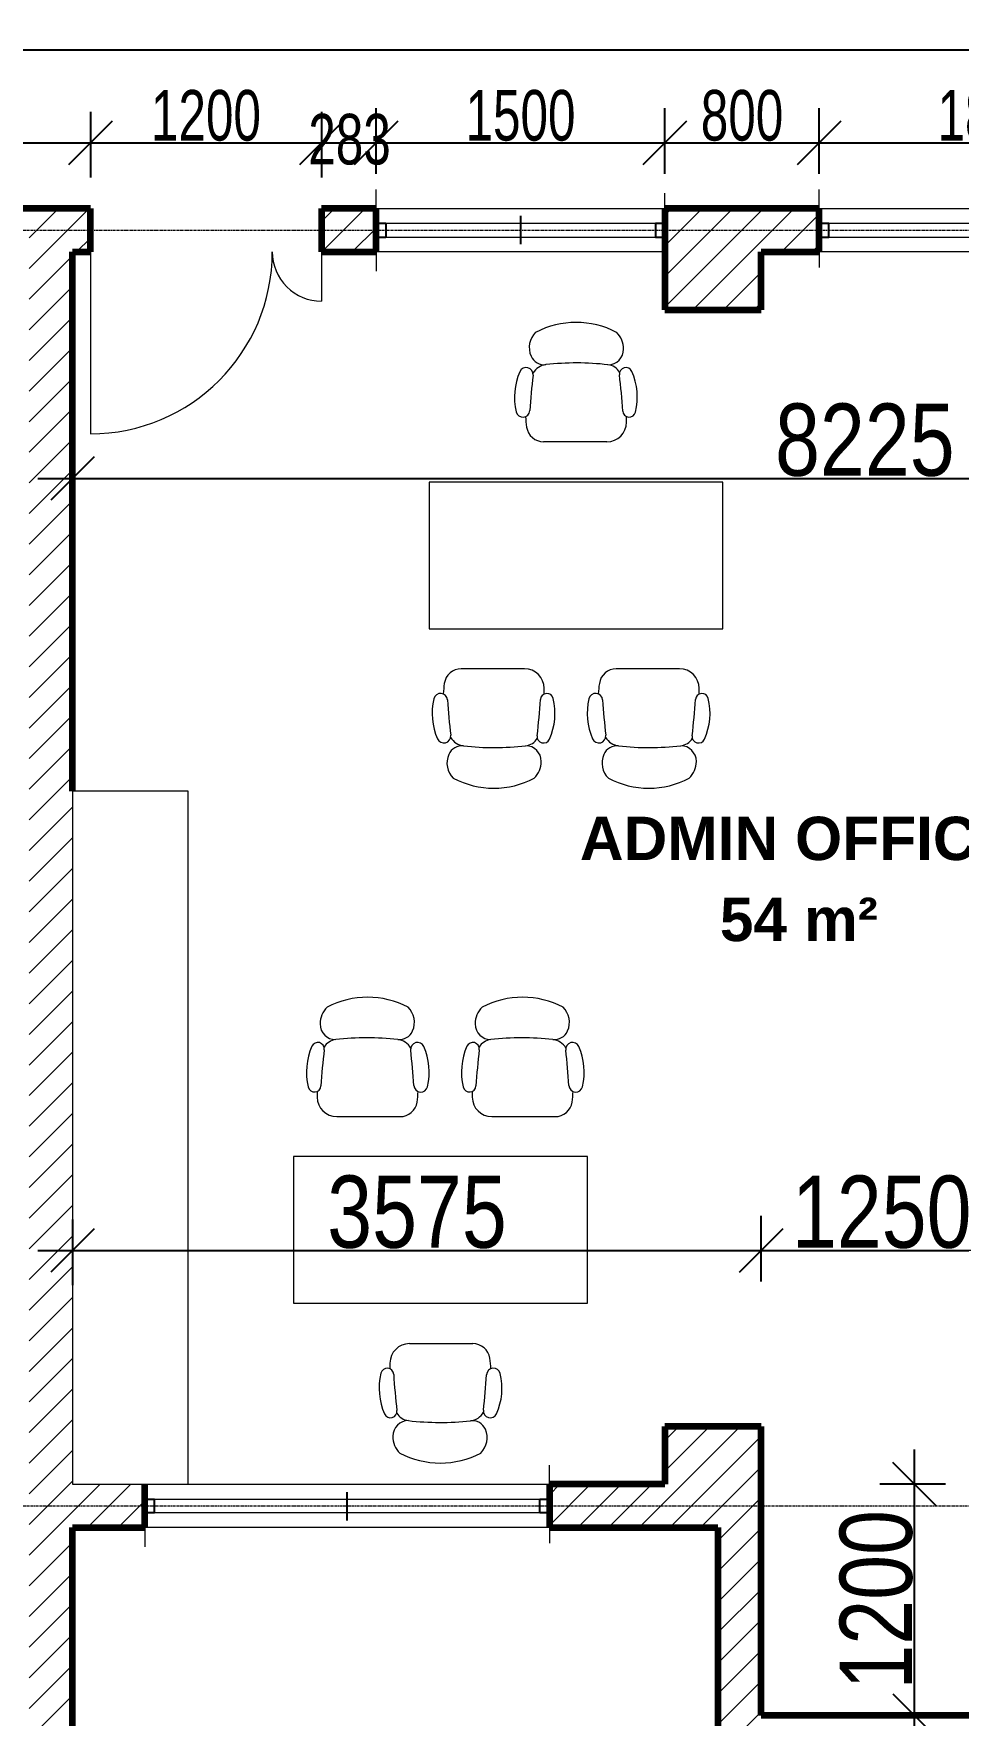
# Model space of a CAD drawing. Header units: millimetres. Extents: x -35190 to 411743, y -233114 to 23872.
# Drawn here: x 246773 to 251574, y -11419 to -2685 of the extents above; entities that cross this region are included whole.
import ezdxf

# ---------------------------------------------------------------- set-up
doc = ezdxf.new("R2010")
doc.units = ezdxf.units.MM
doc.linetypes.add('Grid Line', pattern=[22.225, 12.7, -3.175, 3.175, -3.175])
for name, color, linetype, lineweight in [('A-ANNO-DIMS', 211, 'Continuous', 9), ('A-AREA-IDEN', 2, 'Continuous', 9), ('A-DETL-THIN', 151, 'Continuous', 18), ('A-DOOR', 31, 'Continuous', 18), ('A-GLAZ', 151, 'Continuous', 18), ('A-WALL', 113, 'Continuous', 18), ('A-WALL-PATT', 111, 'Continuous', 18), ('I-FURN', 30, 'Continuous', 18), ('S-GRID', 1, 'Continuous', 9)]:
    doc.layers.add(name, color=color, linetype=linetype, lineweight=lineweight)
doc.styles.add('Arial_3', font='arial.ttf', dxfattribs={"width": 0.8, "height": 375})
doc.styles.add('Arial_8', font='arial.ttf', dxfattribs={"width": 0.7, "height": 262.5})
doc.styles.add('Arial_B', font='arialbd.ttf', dxfattribs={"height": 225})
doc.dimstyles.new('main_4_5mm', dxfattribs={"dimscale": 304.8, "dimtxt": 382.597275, "dimasz": 0.738189, "dimexe": 0.590551, "dimexo": 0.0625, "dimgap": 0.024606, "dimtad": 1, "dimdec": 0, "dimzin": 0, "dimdsep": 46, "dimtxsty": 'Arial_3', "dimblk1": 'OBLIQUE', "dimblk2": 'OBLIQUE', "dimsah": 1, "dimcen": 0.09, "dimdle": 0.590551, "dimazin": 0, "dimtfac": 1, "dimtdec": 4, "dimtix": 1, "dimtmove": 0, "dimatfit": 3, "dimfxl": 0.590551, "dimfxlon": 1, "dimtvp": 1, "dimtolj": 1, "dimtzin": 0, "dimarcsym": 2})
doc.dimstyles.new('main_4_5mm_2', dxfattribs={"dimscale": 304.8, "dimtxt": 382.597275, "dimasz": 0.738189, "dimexe": 0.590551, "dimexo": 0.0625, "dimgap": 0.024606, "dimtad": 1, "dimdec": 0, "dimzin": 0, "dimdsep": 46, "dimtxsty": 'Arial_3', "dimblk1": 'OBLIQUE', "dimblk2": 'OBLIQUE', "dimsah": 1, "dimcen": 0.09, "dimdle": 0.590551, "dimazin": 0, "dimtfac": 1, "dimtdec": 4, "dimtix": 1, "dimtmove": 0, "dimatfit": 3, "dimfxl": 0.590551, "dimfxlon": 1, "dimtvp": 1, "dimtolj": 1, "dimtzin": 0, "dimarcsym": 2})
doc.dimstyles.new('small_3_5mm', dxfattribs={"dimscale": 304.8, "dimtxt": 267.818092, "dimasz": 0.738189, "dimexe": 0.590551, "dimexo": 0.0625, "dimgap": 0.024606, "dimtad": 1, "dimdec": 0, "dimzin": 0, "dimdsep": 46, "dimtxsty": 'Arial_8', "dimblk1": 'OBLIQUE', "dimblk2": 'OBLIQUE', "dimsah": 1, "dimcen": 0.09, "dimdle": 0.590551, "dimazin": 0, "dimtfac": 1, "dimtdec": 4, "dimtix": 1, "dimtmove": 0, "dimatfit": 3, "dimfxl": 0.590551, "dimfxlon": 1, "dimtvp": 1, "dimtolj": 1, "dimtzin": 0, "dimarcsym": 2})
doc.dimstyles.new('small_3_5mm_1', dxfattribs={"dimscale": 304.8, "dimtxt": 267.818092, "dimasz": 0.738189, "dimexe": 0.590551, "dimexo": 0.0625, "dimgap": 0.024606, "dimtad": 1, "dimdec": 0, "dimzin": 0, "dimdsep": 46, "dimtxsty": 'Arial_8', "dimblk1": 'OBLIQUE', "dimblk2": 'OBLIQUE', "dimsah": 1, "dimcen": 0.09, "dimdle": 0.590551, "dimazin": 0, "dimtfac": 1, "dimtdec": 4, "dimtix": 1, "dimtmove": 1, "dimatfit": 3, "dimfxl": 0.590551, "dimfxlon": 1, "dimtvp": 1, "dimtolj": 1, "dimtzin": 0, "dimarcsym": 2})
pattern_1 = [(45, (247326.97, -1578.69), (-79.5495, 79.5495), [])]

# ---------------------------------------------------------------- blocks, each defined once
blk = doc.blocks.new('Double - Offset 1 - 1200 x 2100mm Sgl Swing-501791-SECOND FLOOR')
at = {"layer": 'A-DOOR'}
for p, q in [((834, 112.5), (834, 1057)), ((-366, 112.5), (-366, 368))]:
    blk.add_line(p, q, dxfattribs=at)
for centre, radius, start, end in [((834, 112.5), 944.5, 90, 180), ((-366, 112.5), 255.5, 360, 90)]:
    blk.add_arc(centre, radius, start, end, dxfattribs=at)
blk = doc.blocks.new('Sliding - 2L - SL2_1 X 1_8-V6-SECOND FLOOR')
at = {"layer": 'A-GLAZ'}
for p, q in [((-723.8, 112.5), (-723.8, 192.5)), ((1376.2, 112.5), (1376.2, 212.5)), ((-673.8, 35), (1326.2, 35)), ((1326.2, -35), (-673.8, -35)), ((-723.8, -112.5), (-723.8, -212.5))]:
    blk.add_line(p, q, dxfattribs=at)
at = {"layer": 'A-GLAZ', "lineweight": 25}
for p, q in [((-723.8, 35), (-673.8, 35)), ((-673.8, 35), (-673.8, -35)), ((326.2, 75), (326.2, -72.5)), ((1326.2, 35), (1376.2, 35)), ((1326.2, 35), (1326.2, -35)), ((-673.8, -35), (-723.8, -35)), ((1376.2, -35), (1326.2, -35))]:
    blk.add_line(p, q, dxfattribs=at)
blk = doc.blocks.new('Sliding - 2L - SL1_8 X 1_5-424376-SECOND FLOOR')
at = {"layer": 'A-GLAZ'}
for p, q in [((-573.8, 112.5), (-573.8, 212.5)), ((1226.2, 112.5), (1226.2, 212.5)), ((1176.2, 35), (-523.8, 35)), ((-523.8, -35), (1176.2, -35)), ((-573.8, -112.5), (-573.8, -192.5)), ((1226.2, -112.5), (1226.2, -212.5))]:
    blk.add_line(p, q, dxfattribs=at)
at = {"layer": 'A-GLAZ', "lineweight": 25}
for p, q in [((-523.8, 35), (-573.8, 35)), ((-523.8, -35), (-523.8, 35)), ((326.2, -75), (326.2, 72.5)), ((1226.2, 35), (1176.2, 35)), ((1176.2, -35), (1176.2, 35)), ((-573.8, -35), (-523.8, -35)), ((1176.2, -35), (1226.2, -35))]:
    blk.add_line(p, q, dxfattribs=at)
blk = doc.blocks.new('Sliding - 2L - SL1_5 X 1_8-424779-SECOND FLOOR')
at = {"layer": 'A-GLAZ'}
for p, q in [((-423.8, 112.5), (-423.8, 212.5)), ((1076.2, 112.5), (1076.2, 212.5)), ((1026.2, 35), (-373.8, 35)), ((-373.8, -35), (1026.2, -35)), ((-423.8, -112.5), (-423.8, -192.5)), ((1076.2, -112.5), (1076.2, -212.5))]:
    blk.add_line(p, q, dxfattribs=at)
at = {"layer": 'A-GLAZ', "lineweight": 25}
for p, q in [((-373.8, 35), (-423.8, 35)), ((-373.8, -35), (-373.8, 35)), ((326.2, -75), (326.2, 72.5)), ((1076.2, 35), (1026.2, 35)), ((1026.2, -35), (1026.2, 35)), ((-423.8, -35), (-373.8, -35)), ((1026.2, -35), (1076.2, -35))]:
    blk.add_line(p, q, dxfattribs=at)
blk = doc.blocks.new('Steelcase Turnstone - A La Carte - Seating - Task Chair - Modified Round Back-554156-SECOND FLOOR')
at = {"layer": 'I-FURN'}
blk.add_line((160.9, 9.5), (-167.8, 9.5), dxfattribs=at)
for centre, radius, start, end in [((1, 177.6), 451.9, 62.31577, 117.68423), ((-131, 498.9), 111, 134.66463, 203.63089), ((125.9, 490.6), 121.9, 360, 45.71904), ((-164, 484.5), 75, 203.63089, 276.36911), ((166.5, 490.6), 81.3, 270, 360), ((12.8, 240.6), 331.6, 156.40012, 193.17067), ((-258.2, 358.9), 36, 353.25983, 156.40012), ((2857.8, -9.3), 3101.7, 173.25983, 176.66454), ((-145.8, 321.6), 88.9, 96.36911, 150.17907), ((2.4, -1005.8), 1424.6, 83.38651, 96.36911), ((157, 327.3), 82.5, 31.59857, 83.38651), ((259.7, 361), 33.8, 23.84922, 186.92811), ((-2893.1, -22.1), 3142.2, 3.48976, 6.92811), ((-12.8, 240.6), 331.6, 346.54131, 23.84922), ((-274.9, 173.3), 36.2, 193.17067, 356.66454), ((315.7, 170.1), 577.7, 183.01685, 188.43094), ((160.9, 111.1), 101.6, 270, 359.91362), ((276.9, 171.2), 33.7, 183.48976, 346.54131), ((-922.3, 112.8), 1184.9, 359.91362, 1.35994), ((-167.8, 98.4), 88.9, 188.43094, 270)]:
    blk.add_arc(centre, radius, start, end, dxfattribs=at)
blk = doc.blocks.new('M_Desk - 1525 x 762mm-99774-SECOND FLOOR')
at = {"layer": 'I-FURN'}
for p, q in [((1524.5, 762), (-0.5, 762)), ((-0.5, 762), (-0.5, 0)), ((1524.5, 0), (1524.5, 762)), ((-0.5, 0), (1524.5, 0))]:
    blk.add_line(p, q, dxfattribs=at)
blk = doc.blocks.new('Steelcase Turnstone - A La Carte - Seating - Task Chair - Modified Round Back-563677-SECOND FLOOR')
at = {"layer": 'I-FURN'}
blk.add_line((160.9, -9.5), (-167.8, -9.5), dxfattribs=at)
for centre, radius, start, end in [((315.7, -170.1), 577.7, 171.56906, 176.98315), ((-167.8, -98.4), 88.9, 90, 171.56906), ((160.9, -111.1), 101.6, 0.08638, 90), ((12.8, -240.6), 331.6, 166.82933, 203.59988), ((-274.9, -173.3), 36.2, 3.33546, 166.82933), ((2857.8, 9.3), 3101.7, 183.33546, 186.74017), ((-2893.1, 22.1), 3142.2, 353.07189, 356.51024), ((276.9, -171.2), 33.7, 13.45869, 176.51024), ((-922.3, -112.8), 1184.9, 358.64006, 0.08638), ((-12.8, -240.6), 331.6, 336.15078, 13.45869), ((-258.2, -358.9), 36, 203.59988, 6.74017), ((-164, -484.5), 75, 83.63089, 156.36911), ((-145.8, -321.6), 88.9, 209.82093, 263.63089), ((2.4, 1005.8), 1424.6, 263.63089, 276.61349), ((157, -327.3), 82.5, 276.61349, 328.40143), ((166.5, -490.6), 81.3, 0, 90), ((259.7, -361), 33.8, 173.07189, 336.15078), ((-131, -498.9), 111, 156.36911, 225.33537), ((125.9, -490.6), 121.9, 314.28096, 0), ((1, -177.6), 451.9, 242.31577, 297.68423)]:
    blk.add_arc(centre, radius, start, end, dxfattribs=at)
blk = doc.blocks.new('_Oblique')
at = {"color": 0, "linetype": 'ByBlock', "lineweight": -2}
blk.add_line((-0.5, -0.5), (0.5, 0.5), dxfattribs=at)
blk = doc.blocks.new('*D5153')
at = {"layer": 'A-ANNO-DIMS', "color": 0, "lineweight": -2, "transparency": 16777216}
for p, q in [((246975.9, -4834.4), (246975.9, -5175.3)), ((255200.9, -4834.4), (255200.9, -5175.3)), ((246795.9, -4995.3), (255380.9, -4995.3))]:
    blk.add_line(p, q, dxfattribs=at)
at = {"layer": 'Defpoints', "color": 0, "transparency": 16777216}
for p in [(246975.9, -4815.3), (255200.9, -4815.3), (255200.9, -4995.3)]:
    blk.add_point(p, dxfattribs=at)
at = {"layer": 'A-ANNO-DIMS', "color": 0, "lineweight": -2, "transparency": 16777216, "xscale": 224.9999999999999, "yscale": 224.9999999999999, "zscale": 224.9999999999999, "rotation": 180}
blk.add_blockref('_Oblique', (246975.9, -4995.3), dxfattribs=at)
at = {"layer": 'A-ANNO-DIMS', "color": 0, "lineweight": -2, "transparency": 16777216, "xscale": 224.9999999999999, "yscale": 224.9999999999999, "zscale": 224.9999999999999}
blk.add_blockref('_Oblique', (255200.9, -4995.3), dxfattribs=at)
at = {"layer": 'A-ANNO-DIMS', "color": 0, "transparency": 16777216, "insert": (251088.4, -4796.4), "char_height": 375, "width": 1101.88, "attachment_point": 5, "style": 'Arial_3'}
blk.add_mtext('\\A1;8225', dxfattribs=at)
blk = doc.blocks.new('*D5384')
at = {"layer": 'A-ANNO-DIMS', "color": 0, "lineweight": -2, "transparency": 16777216}
for p, q in [((246975.9, -8843.8), (246975.9, -9184.7)), ((250550.9, -9165.7), (250550.9, -8824.7)), ((246795.9, -9004.7), (250730.9, -9004.7))]:
    blk.add_line(p, q, dxfattribs=at)
at = {"layer": 'Defpoints', "color": 0, "transparency": 16777216}
for p in [(246975.9, -8824.7), (250550.9, -9004.7), (250550.9, -9184.7)]:
    blk.add_point(p, dxfattribs=at)
at = {"layer": 'A-ANNO-DIMS', "color": 0, "lineweight": -2, "transparency": 16777216, "xscale": 224.9999999999999, "yscale": 224.9999999999999, "zscale": 224.9999999999999, "rotation": 180}
blk.add_blockref('_Oblique', (246975.9, -9004.7), dxfattribs=at)
at = {"layer": 'A-ANNO-DIMS', "color": 0, "lineweight": -2, "transparency": 16777216, "xscale": 224.9999999999999, "yscale": 224.9999999999999, "zscale": 224.9999999999999}
blk.add_blockref('_Oblique', (250550.9, -9004.7), dxfattribs=at)
at = {"layer": 'A-ANNO-DIMS', "color": 0, "transparency": 16777216, "insert": (248763.4, -8805.7), "char_height": 375, "width": 1101.88, "attachment_point": 5, "style": 'Arial_3'}
blk.add_mtext('\\A1;3575', dxfattribs=at)
blk = doc.blocks.new('*D5385')
at = {"layer": 'A-ANNO-DIMS', "color": 0, "lineweight": -2, "transparency": 16777216}
for p, q in [((250550.9, -9165.7), (250550.9, -8824.7)), ((251800.9, -9165.7), (251800.9, -8824.7)), ((250370.9, -9004.7), (251980.9, -9004.7))]:
    blk.add_line(p, q, dxfattribs=at)
at = {"layer": 'Defpoints', "color": 0, "transparency": 16777216}
for p in [(251800.9, -9004.7), (250550.9, -9184.7), (251800.9, -9184.7)]:
    blk.add_point(p, dxfattribs=at)
at = {"layer": 'A-ANNO-DIMS', "color": 0, "lineweight": -2, "transparency": 16777216, "xscale": 224.9999999999999, "yscale": 224.9999999999999, "zscale": 224.9999999999999, "rotation": 180}
blk.add_blockref('_Oblique', (250550.9, -9004.7), dxfattribs=at)
at = {"layer": 'A-ANNO-DIMS', "color": 0, "lineweight": -2, "transparency": 16777216, "xscale": 224.9999999999999, "yscale": 224.9999999999999, "zscale": 224.9999999999999}
blk.add_blockref('_Oblique', (251800.9, -9004.7), dxfattribs=at)
at = {"layer": 'A-ANNO-DIMS', "color": 0, "transparency": 16777216, "insert": (251175.9, -8805.8), "char_height": 375, "width": 1101.88, "attachment_point": 5, "style": 'Arial_3'}
blk.add_mtext('\\A1;1250', dxfattribs=at)
blk = doc.blocks.new('*D5419')
at = {"layer": 'A-ANNO-DIMS', "color": 0, "lineweight": -2, "transparency": 16777216}
for p, q in [((245709.9, -3413.5), (245709.9, -3072.5)), ((247067.9, -3091.6), (247067.9, -3432.5)), ((245529.9, -3252.5), (247247.9, -3252.5))]:
    blk.add_line(p, q, dxfattribs=at)
at = {"layer": 'Defpoints', "color": 0, "transparency": 16777216}
for p in [(247067.9, -3072.5), (247067.9, -3252.5), (245709.9, -3432.5)]:
    blk.add_point(p, dxfattribs=at)
at = {"layer": 'A-ANNO-DIMS', "color": 0, "lineweight": -2, "transparency": 16777216, "xscale": 224.9999999999999, "yscale": 224.9999999999999, "zscale": 224.9999999999999, "rotation": 180}
blk.add_blockref('_Oblique', (245709.9, -3252.5), dxfattribs=at)
at = {"layer": 'A-ANNO-DIMS', "color": 0, "lineweight": -2, "transparency": 16777216, "xscale": 224.9999999999999, "yscale": 224.9999999999999, "zscale": 224.9999999999999}
blk.add_blockref('_Oblique', (247067.9, -3252.5), dxfattribs=at)
at = {"layer": 'A-ANNO-DIMS', "color": 0, "transparency": 16777216, "insert": (246388.9, -3110.9), "char_height": 262.5, "width": 672.429, "attachment_point": 5, "style": 'Arial_8'}
blk.add_mtext('\\A1;1358', dxfattribs=at)
blk = doc.blocks.new('*D5420')
at = {"layer": 'A-ANNO-DIMS', "color": 0, "lineweight": -2, "transparency": 16777216}
for p, q in [((247067.9, -3091.6), (247067.9, -3432.5)), ((248267.9, -3091.6), (248267.9, -3432.5)), ((246887.9, -3252.5), (248447.9, -3252.5))]:
    blk.add_line(p, q, dxfattribs=at)
at = {"layer": 'Defpoints', "color": 0, "transparency": 16777216}
for p in [(247067.9, -3072.5), (248267.9, -3072.5), (248267.9, -3252.5)]:
    blk.add_point(p, dxfattribs=at)
at = {"layer": 'A-ANNO-DIMS', "color": 0, "lineweight": -2, "transparency": 16777216, "xscale": 224.9999999999999, "yscale": 224.9999999999999, "zscale": 224.9999999999999, "rotation": 180}
blk.add_blockref('_Oblique', (247067.9, -3252.5), dxfattribs=at)
at = {"layer": 'A-ANNO-DIMS', "color": 0, "lineweight": -2, "transparency": 16777216, "xscale": 224.9999999999999, "yscale": 224.9999999999999, "zscale": 224.9999999999999}
blk.add_blockref('_Oblique', (248267.9, -3252.5), dxfattribs=at)
at = {"layer": 'A-ANNO-DIMS', "color": 0, "transparency": 16777216, "insert": (247667.9, -3111), "char_height": 262.5, "width": 672.429, "attachment_point": 5, "style": 'Arial_8'}
blk.add_mtext('\\A1;1200', dxfattribs=at)
blk = doc.blocks.new('*D5421')
at = {"layer": 'A-ANNO-DIMS', "color": 0, "lineweight": -2, "transparency": 16777216}
for p, q in [((248267.9, -3091.6), (248267.9, -3432.5)), ((248550.9, -3413.5), (248550.9, -3072.5)), ((248087.9, -3252.5), (248730.9, -3252.5))]:
    blk.add_line(p, q, dxfattribs=at)
at = {"layer": 'Defpoints', "color": 0, "transparency": 16777216}
for p in [(248267.9, -3072.5), (248550.9, -3252.5), (248550.9, -3432.5)]:
    blk.add_point(p, dxfattribs=at)
at = {"layer": 'A-ANNO-DIMS', "color": 0, "lineweight": -2, "transparency": 16777216, "xscale": 224.9999999999999, "yscale": 224.9999999999999, "zscale": 224.9999999999999, "rotation": 180}
blk.add_blockref('_Oblique', (248267.9, -3252.5), dxfattribs=at)
at = {"layer": 'A-ANNO-DIMS', "color": 0, "lineweight": -2, "transparency": 16777216, "xscale": 224.9999999999999, "yscale": 224.9999999999999, "zscale": 224.9999999999999}
blk.add_blockref('_Oblique', (248550.9, -3252.5), dxfattribs=at)
at = {"layer": 'A-ANNO-DIMS', "color": 0, "transparency": 16777216, "insert": (248199.2, -3101.8), "char_height": 262.5, "width": 504.322, "attachment_point": 1, "line_spacing_factor": 0.941778, "style": 'Arial_8'}
blk.add_mtext('\\A1;283', dxfattribs=at)
blk = doc.blocks.new('*D5422')
at = {"layer": 'A-ANNO-DIMS', "color": 0, "lineweight": -2, "transparency": 16777216}
for p, q in [((248550.9, -3413.5), (248550.9, -3072.5)), ((250050.9, -3413.5), (250050.9, -3072.5)), ((248370.9, -3252.5), (250230.9, -3252.5))]:
    blk.add_line(p, q, dxfattribs=at)
at = {"layer": 'Defpoints', "color": 0, "transparency": 16777216}
for p in [(250050.9, -3252.5), (248550.9, -3432.5), (250050.9, -3432.5)]:
    blk.add_point(p, dxfattribs=at)
at = {"layer": 'A-ANNO-DIMS', "color": 0, "lineweight": -2, "transparency": 16777216, "xscale": 224.9999999999999, "yscale": 224.9999999999999, "zscale": 224.9999999999999, "rotation": 180}
blk.add_blockref('_Oblique', (248550.9, -3252.5), dxfattribs=at)
at = {"layer": 'A-ANNO-DIMS', "color": 0, "lineweight": -2, "transparency": 16777216, "xscale": 224.9999999999999, "yscale": 224.9999999999999, "zscale": 224.9999999999999}
blk.add_blockref('_Oblique', (250050.9, -3252.5), dxfattribs=at)
at = {"layer": 'A-ANNO-DIMS', "color": 0, "transparency": 16777216, "insert": (249300.9, -3111), "char_height": 262.5, "width": 672.429, "attachment_point": 5, "style": 'Arial_8'}
blk.add_mtext('\\A1;1500', dxfattribs=at)
blk = doc.blocks.new('*D5423')
at = {"layer": 'A-ANNO-DIMS', "color": 0, "lineweight": -2, "transparency": 16777216}
for p, q in [((250050.9, -3413.5), (250050.9, -3072.5)), ((250850.9, -3413.5), (250850.9, -3072.5)), ((249870.9, -3252.5), (251030.9, -3252.5))]:
    blk.add_line(p, q, dxfattribs=at)
at = {"layer": 'Defpoints', "color": 0, "transparency": 16777216}
for p in [(250850.9, -3252.5), (250050.9, -3432.5), (250850.9, -3432.5)]:
    blk.add_point(p, dxfattribs=at)
at = {"layer": 'A-ANNO-DIMS', "color": 0, "lineweight": -2, "transparency": 16777216, "xscale": 224.9999999999999, "yscale": 224.9999999999999, "zscale": 224.9999999999999, "rotation": 180}
blk.add_blockref('_Oblique', (250050.9, -3252.5), dxfattribs=at)
at = {"layer": 'A-ANNO-DIMS', "color": 0, "lineweight": -2, "transparency": 16777216, "xscale": 224.9999999999999, "yscale": 224.9999999999999, "zscale": 224.9999999999999}
blk.add_blockref('_Oblique', (250850.9, -3252.5), dxfattribs=at)
at = {"layer": 'A-ANNO-DIMS', "color": 0, "transparency": 16777216, "insert": (250450.9, -3111), "char_height": 262.5, "width": 504.322, "attachment_point": 5, "style": 'Arial_8'}
blk.add_mtext('\\A1;800', dxfattribs=at)
blk = doc.blocks.new('*D5424')
at = {"layer": 'A-ANNO-DIMS', "color": 0, "lineweight": -2, "transparency": 16777216}
for p, q in [((250850.9, -3413.5), (250850.9, -3072.5)), ((252650.9, -3413.5), (252650.9, -3072.5)), ((250670.9, -3252.5), (252830.9, -3252.5))]:
    blk.add_line(p, q, dxfattribs=at)
at = {"layer": 'Defpoints', "color": 0, "transparency": 16777216}
for p in [(252650.9, -3252.5), (250850.9, -3432.5), (252650.9, -3432.5)]:
    blk.add_point(p, dxfattribs=at)
at = {"layer": 'A-ANNO-DIMS', "color": 0, "lineweight": -2, "transparency": 16777216, "xscale": 224.9999999999999, "yscale": 224.9999999999999, "zscale": 224.9999999999999, "rotation": 180}
blk.add_blockref('_Oblique', (250850.9, -3252.5), dxfattribs=at)
at = {"layer": 'A-ANNO-DIMS', "color": 0, "lineweight": -2, "transparency": 16777216, "xscale": 224.9999999999999, "yscale": 224.9999999999999, "zscale": 224.9999999999999}
blk.add_blockref('_Oblique', (252650.9, -3252.5), dxfattribs=at)
at = {"layer": 'A-ANNO-DIMS', "color": 0, "transparency": 16777216, "insert": (251750.9, -3111), "char_height": 262.5, "width": 672.429, "attachment_point": 5, "style": 'Arial_8'}
blk.add_mtext('\\A1;1800', dxfattribs=at)
blk = doc.blocks.new('*D5472')
at = {"layer": 'A-ANNO-DIMS', "color": 0, "lineweight": -2, "transparency": 16777216}
for p, q in [((236725.9, -2607.6), (236725.9, -2948.6)), ((288550.9, -2607.6), (288550.9, -2948.6)), ((236545.9, -2768.6), (288730.9, -2768.6))]:
    blk.add_line(p, q, dxfattribs=at)
at = {"layer": 'Defpoints', "color": 0, "transparency": 16777216}
for p in [(236725.9, -2588.6), (288550.9, -2588.6), (288550.9, -2768.6)]:
    blk.add_point(p, dxfattribs=at)
at = {"layer": 'A-ANNO-DIMS', "color": 0, "lineweight": -2, "transparency": 16777216, "xscale": 224.9999999999999, "yscale": 224.9999999999999, "zscale": 224.9999999999999, "rotation": 180}
blk.add_blockref('_Oblique', (236725.9, -2768.6), dxfattribs=at)
at = {"layer": 'A-ANNO-DIMS', "color": 0, "lineweight": -2, "transparency": 16777216, "xscale": 224.9999999999999, "yscale": 224.9999999999999, "zscale": 224.9999999999999}
blk.add_blockref('_Oblique', (288550.9, -2768.6), dxfattribs=at)
at = {"layer": 'A-ANNO-DIMS', "color": 0, "transparency": 16777216, "insert": (262638.4, -2627.1), "char_height": 262.5, "width": 840.537, "attachment_point": 5, "style": 'Arial_8'}
blk.add_mtext('\\A1;51825', dxfattribs=at)
blk = doc.blocks.new('*D5313')
at = {"layer": 'A-ANNO-DIMS', "color": 0, "lineweight": -2, "transparency": 16777216}
for p, q in [((251347, -11599), (251347, -10039)), ((251508, -10219), (251167, -10219)), ((251186.1, -11419), (251527, -11419))]:
    blk.add_line(p, q, dxfattribs=at)
at = {"layer": 'Defpoints', "color": 0, "transparency": 16777216}
for p in [(251347, -10219), (251527, -10219), (251167, -11419)]:
    blk.add_point(p, dxfattribs=at)
at = {"layer": 'A-ANNO-DIMS', "color": 0, "lineweight": -2, "transparency": 16777216, "xscale": 224.9999999999999, "yscale": 224.9999999999999, "zscale": 224.9999999999999}
for p, rotation in [((251347, -10219), 90), ((251347, -11419), 270)]:
    blk.add_blockref('_Oblique', p, dxfattribs=dict(at, rotation=rotation))
at = {"layer": 'A-ANNO-DIMS', "color": 0, "transparency": 16777216, "insert": (251148.1, -10819), "char_height": 375, "width": 1101.88, "attachment_point": 5, "rotation": 90, "style": 'Arial_3'}
blk.add_mtext('\\A1;1200', dxfattribs=at)

msp = doc.modelspace()

# ---------------------------------------------------------------- hatches: boundary and pattern name
at = {"layer": 'A-WALL-PATT'}
h = msp.add_hatch(dxfattribs=at)
h.set_pattern_fill('FP_1', color=256, style=0, pattern_type=2)
h.set_pattern_definition(pattern_1)
h.paths.add_polyline_path([(246750.9, -3819), (247067.9, -3819), (247067.9, -3594), (246750.9, -3594)])
h.paths.add_polyline_path([(248267.9, -3819), (248550.9, -3819), (248550.9, -3594), (248267.9, -3594)])
h.paths.add_polyline_path([(250050.9, -3819), (250850.9, -3819), (250850.9, -3594), (250050.9, -3594)])
h.paths.add_polyline_path([(253233.7, -3819), (253900.9, -3819), (253900.9, -3594), (252650.9, -3594), (252650.9, -3819)])
h.paths.add_polyline_path([(255200.9, -3819), (255425.9, -3819), (255425.9, -3594), (255100.9, -3594), (255100.9, -3819)])
h = msp.add_hatch(dxfattribs=at)
h.set_pattern_fill('FP_1', color=256, style=0, pattern_type=2)
h.set_pattern_definition(pattern_1)
h.paths.add_polyline_path([(246750.9, -11656.5), (246975.9, -11656.5), (246975.9, -3819), (246750.9, -3819), (246750.9, -11603.9)])
h = msp.add_hatch(dxfattribs=at)
h.set_pattern_fill('FP_1', color=256, style=0, pattern_type=2)
h.set_pattern_definition(pattern_1)
h.paths.add_polyline_path([(250550.9, -4119), (250550.9, -3819), (250050.9, -3819), (250050.9, -4119), (250328.9, -4119)])
h = msp.add_hatch(dxfattribs=at)
h.set_pattern_fill('FP_1', color=256, style=0, pattern_type=2)
h.set_pattern_definition(pattern_1)
h.paths.add_polyline_path([(250550.9, -10219), (250550.9, -9919), (250050.9, -9919), (250050.9, -10219)])
h = msp.add_hatch(dxfattribs=at)
h.set_pattern_fill('FP_1', color=256, style=0, pattern_type=2)
h.set_pattern_definition(pattern_1)
h.paths.add_polyline_path([(246975.9, -10444), (247350.9, -10444), (247350.9, -10219), (246975.9, -10219)])
h.paths.add_polyline_path([(250325.9, -10444), (250550.9, -10444), (250550.9, -10219), (249450.9, -10219), (249450.9, -10444)])
h = msp.add_hatch(dxfattribs=at)
h.set_pattern_fill('FP_1', color=256, style=0, pattern_type=2)
h.set_pattern_definition(pattern_1)
h.paths.add_polyline_path([(250550.9, -11644), (250550.9, -10444), (250325.9, -10444), (250325.9, -11644)])

# ---------------------------------------------------------------- linework, layer by layer
at = {"layer": 'A-DETL-THIN'}
for p, q in [((247575.9, -6619), (246975.9, -6619)), ((246975.9, -6619), (246975.9, -10219)), ((247575.9, -10219), (247575.9, -6619)), ((246975.9, -10219), (247575.9, -10219))]:
    msp.add_line(p, q, dxfattribs=at)
at = {"layer": 'A-WALL', "lineweight": 140}
for p, q in [((247067.9, -3594), (245709.9, -3594)), ((247067.9, -3819), (247067.9, -3594)), ((248550.9, -3594), (248267.9, -3594)), ((248267.9, -3594), (248267.9, -3819)), ((248550.9, -3819), (248550.9, -3594)), ((250050.9, -3594), (250050.9, -4119)), ((250850.9, -3594), (250050.9, -3594)), ((250850.9, -3819), (250850.9, -3594)), ((246975.9, -6619), (246975.9, -3819)), ((246975.9, -3819), (247067.9, -3819)), ((248267.9, -3819), (248550.9, -3819)), ((250550.9, -4119), (250550.9, -3819)), ((250550.9, -3819), (250850.9, -3819)), ((250050.9, -4119), (250550.9, -4119)), ((250550.9, -9919), (250050.9, -9919)), ((250050.9, -9919), (250050.9, -10219)), ((250550.9, -11419), (250550.9, -9919)), ((247350.9, -10444), (247350.9, -10219)), ((250050.9, -10219), (249450.9, -10219)), ((249450.9, -10219), (249450.9, -10444)), ((246975.9, -11656.5), (246975.9, -10444)), ((246975.9, -10444), (247350.9, -10444)), ((249450.9, -10444), (250325.9, -10444)), ((250325.9, -10444), (250325.9, -11644)), ((251800.9, -11419), (250550.9, -11419))]:
    msp.add_line(p, q, dxfattribs=at)
at = {"layer": 'A-WALL'}
for p, q in [((248550.9, -3594), (250050.9, -3594)), ((250850.9, -3594), (252650.9, -3594)), ((250050.9, -3819), (248550.9, -3819)), ((252650.9, -3819), (250850.9, -3819)), ((247575.9, -10219), (249450.9, -10219)), ((249450.9, -10444), (247350.9, -10444))]:
    msp.add_line(p, q, dxfattribs=at)
at = {"layer": 'S-GRID', "linetype": 'Grid Line'}
for p, q in [((231291.7, -3706.5), (294398.4, -3706.5)), ((231291.7, -10331.5), (294398.4, -10331.5))]:
    msp.add_line(p, q, dxfattribs=at)

# ---------------------------------------------------------------- block references
at = {"layer": 'A-DOOR', "rotation": 180}
msp.add_blockref('Double - Offset 1 - 1200 x 2100mm Sgl Swing-501791-SECOND FLOOR', (247901.9, -3706.5), dxfattribs=at)
at = {"layer": 'A-GLAZ', "rotation": 180}
for name, p in [('Sliding - 2L - SL1_5 X 1_8-424779-SECOND FLOOR', (249627.1, -3706.5)), ('Sliding - 2L - SL2_1 X 1_8-V6-SECOND FLOOR', (248727.1, -10331.5))]:
    msp.add_blockref(name, p, dxfattribs=at)
at = {"layer": 'A-GLAZ'}
msp.add_blockref('Sliding - 2L - SL1_8 X 1_5-424376-SECOND FLOOR', (251424.7, -3706.5), dxfattribs=at)
at = {"layer": 'I-FURN'}
for name, p in [('Steelcase Turnstone - A La Carte - Seating - Task Chair - Modified Round Back-554156-SECOND FLOOR', (249588.4, -4814.2)), ('M_Desk - 1525 x 762mm-99774-SECOND FLOOR', (248826.4, -5776.2)), ('Steelcase Turnstone - A La Carte - Seating - Task Chair - Modified Round Back-563677-SECOND FLOOR', (249161.1, -5974.2)), ('Steelcase Turnstone - A La Carte - Seating - Task Chair - Modified Round Back-563677-SECOND FLOOR', (249965.9, -5974.2))]:
    msp.add_blockref(name, p, dxfattribs=at)
at = {"layer": 'I-FURN', "rotation": 180}
for name, p in [('Steelcase Turnstone - A La Carte - Seating - Task Chair - Modified Round Back-563677-SECOND FLOOR', (248508.2, -8319)), ('Steelcase Turnstone - A La Carte - Seating - Task Chair - Modified Round Back-563677-SECOND FLOOR', (249313, -8319)), ('M_Desk - 1525 x 762mm-99774-SECOND FLOOR', (249647.7, -8517)), ('Steelcase Turnstone - A La Carte - Seating - Task Chair - Modified Round Back-554156-SECOND FLOOR', (248885.7, -9479))]:
    msp.add_blockref(name, p, dxfattribs=at)

# ---------------------------------------------------------------- texts
at = {"layer": 'A-AREA-IDEN', "char_height": 225, "attachment_point": 1, "style": 'Arial_B'}
for s, insert, width in [('ADMIN OFFICE', (249608.9, -6752.1), 2771.835), ('54 m²', (250335.6, -7173), 1010.126)]:
    msp.add_mtext(s, dxfattribs=dict(at, insert=insert, width=width))

# ---------------------------------------------------------------- dimensions: what is measured, and where the dimension line sits
at = {"layer": 'A-ANNO-DIMS'}
for base, p1, p2, dimstyle, override, picture, middle in [((288550.9, -2768.6), (236725.9, -2588.6), (288550.9, -2588.6), 'small_3_5mm', {"dimpost": '<>', "dimfxl": 51825}, '*D5472', (262638.4, -2627.1)), ((247067.9, -3252.5), (245709.9, -3432.5), (247067.9, -3072.5), 'small_3_5mm', {"dimpost": '<>', "dimfxl": 1404.907114}, '*D5419', (246388.9, -3110.9)), ((248267.9, -3252.5), (247067.9, -3072.5), (248267.9, -3072.5), 'small_3_5mm', {"dimpost": '<>', "dimfxl": 1200}, '*D5420', (247667.9, -3111)), ((250050.9, -3252.5), (248550.9, -3432.5), (250050.9, -3432.5), 'small_3_5mm', {"dimpost": '<>', "dimfxl": 1500}, '*D5422', (249300.9, -3111)), ((250850.9, -3252.5), (250050.9, -3432.5), (250850.9, -3432.5), 'small_3_5mm', {"dimpost": '<>', "dimfxl": 800}, '*D5423', (250450.9, -3111)), ((252650.9, -3252.5), (250850.9, -3432.5), (252650.9, -3432.5), 'small_3_5mm', {"dimpost": '<>', "dimfxl": 1800}, '*D5424', (251750.9, -3111)), ((255200.9, -4995.3), (246975.9, -4815.3), (255200.9, -4815.3), 'main_4_5mm', {"dimpost": '<>', "dimfxl": 8225}, '*D5153', (251088.4, -4796.4)), ((250550.9, -9004.7), (246975.9, -8824.7), (250550.9, -9184.7), 'main_4_5mm', {"dimpost": '<>', "dimfxl": 3593.080155}, '*D5384', (248763.4, -8805.7)), ((251800.9, -9004.7), (250550.9, -9184.7), (251800.9, -9184.7), 'main_4_5mm', {"dimpost": '<>', "dimfxl": 1250}, '*D5385', (251175.9, -8805.8))]:
    dim = msp.add_linear_dim(base=base, p1=p1, p2=p2, dimstyle=dimstyle, override=override, dxfattribs=at)
    dim.commit()
    dim.dimension.update_dxf_attribs({"geometry": picture, "text_midpoint": middle})
dim = msp.add_linear_dim(base=(248550.9, -3252.5), p1=(248267.9, -3072.5), p2=(248550.9, -3432.5), dimstyle='small_3_5mm_1', override={"dimpost": '<>', "dimfxl": 457.918115}, dxfattribs=at)
dim.commit()
dim.dimension.update_dxf_attribs({"geometry": '*D5421', "text_midpoint": (248451.4, -3459.3), "dimtype": 160})
dim = msp.add_linear_dim(base=(251347, -10219), p1=(251167, -11419), p2=(251527, -10219), angle=90, dimstyle='main_4_5mm_2', override={"dimpost": '<>', "dimfxl": 1252.836781}, dxfattribs=at)
dim.commit()
dim.dimension.update_dxf_attribs({"geometry": '*D5313', "text_midpoint": (251148.1, -10819)})

doc.saveas('drawing.dxf')
